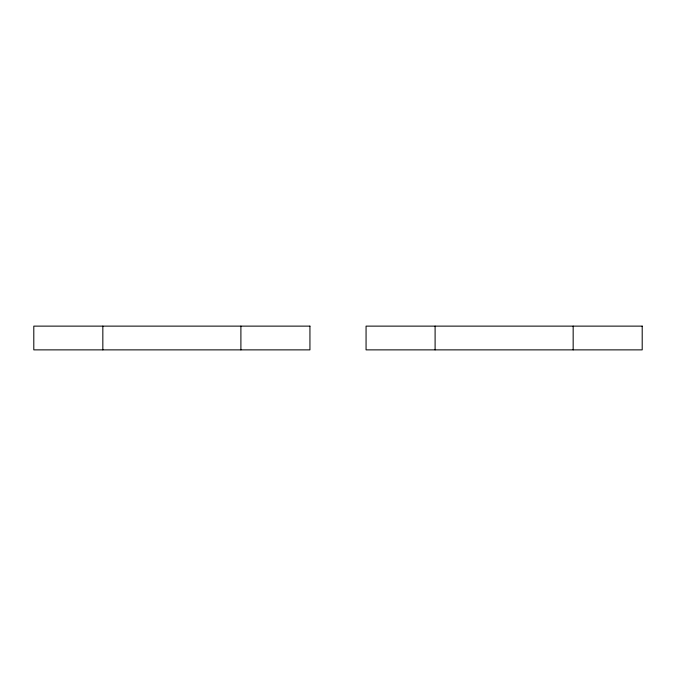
<?xml version="1.0" encoding="UTF-8"?>
<svg xmlns="http://www.w3.org/2000/svg" width="676" height="676" viewBox="0 0 676 676"><rect width="100%" height="100%" fill="white"/><g stroke="black" fill="none" stroke-linecap="round" stroke-linejoin="round"><path stroke-width="1.01" d="M573.163 326.128L573.163 349.872M435.099 326.128L435.099 349.872M240.901 326.128L240.901 349.872M102.837 326.128L102.837 349.872M309.938 326.128L33.8 326.128L33.8 349.872L309.938 349.872L309.938 326.128M642.2 326.128L366.062 326.128L366.062 349.872L642.2 349.872L642.2 326.128"/></g></svg>
